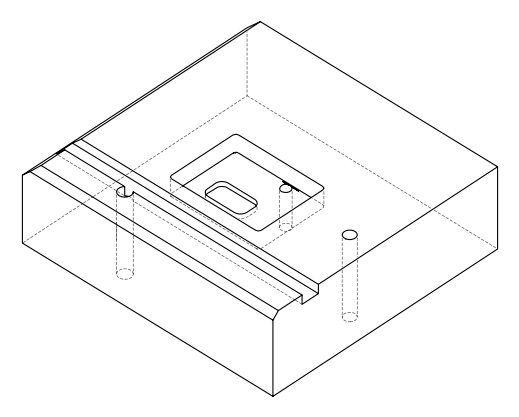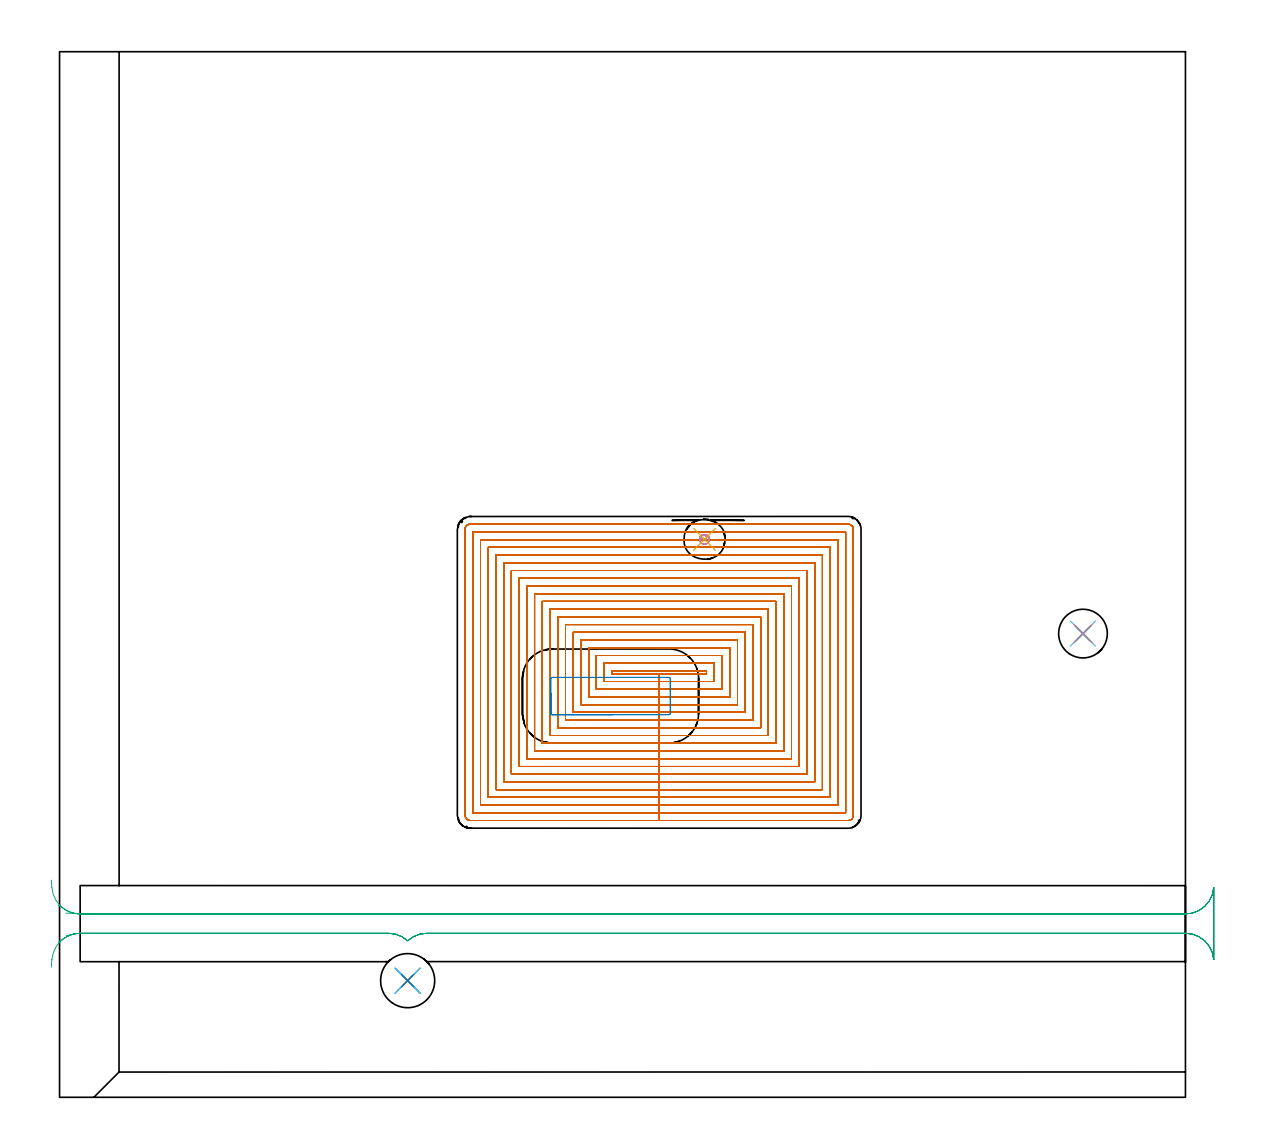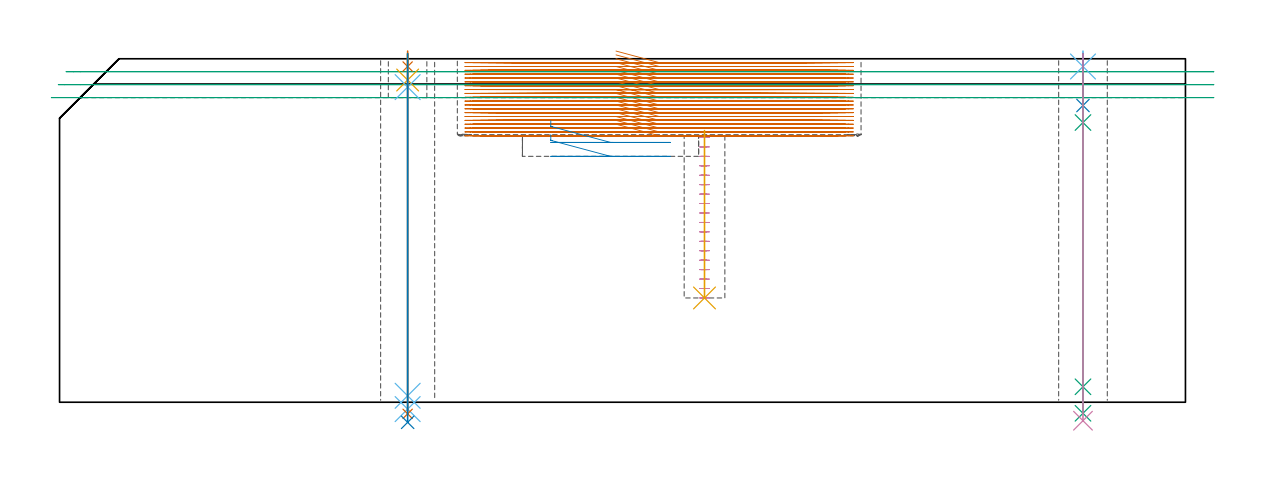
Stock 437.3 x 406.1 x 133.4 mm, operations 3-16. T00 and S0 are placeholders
(PLAN: 16 operations, 12 tool changes, 299.7 min)
(1 AREA_MILL | FG_CHAMFER_SURFACE | UGT0205_001 | 28.1 min | 107951 mm3)
(2 AREA_MILL_1 | FG_CHAMFER_SURFACE_1 | UGT0205_001 | 13.63 min | 20047 mm3)
(3 MILL_RECTANGULAR_POCKET | POCKET_RECTANGULAR_STRAIGHT | UGT0201_084 | Follow Part, ap 1.5, ae 75% | 246.73 min | 566915 mm3)
(4 MILL_RECTANGULAR_POCKET_1 | POCKET_RECTANGULAR_STRAIGHT_1 | UGT0201_105 | Follow Part, ap 5.5, ae 75% | 0.76 min | 19091 mm3)
(5 MILL_RECTANGULAR_SLOT | SLOT_RECTANGULAR | UGT0201_105 | Follow Part, ap 5.5, ae 75% | 5.71 min | 188734 mm3)
(6 MILL_BLIND_HOLE_FROM_SOLID_MATERIAL | STEP1POCKET | NXT0201_011 | Spiral | 1.34 min | 12335 mm3)
(7 BORE_BLIND_HOLE | STEP1POCKET | UGT0332_074 | 0.27 min | 1 mm3)
(8 SPOT_DRILL | STEP1HOLE | NXT0321_9005460120000 | 0.05 min | 191 mm3)
(9 SPOT_DRILL_1 | STEP1HOLE_1 | NXT0321_9005460120000 | 0.05 min | 160 mm3)
(10 DRILL_BLIND_HOLE_INTO_CENTER | STEP1HOLE | NXT0301_092 | 0.08 min | 1751 mm3)
(11 GUN_DRILL_THROUGH_HOLE | STEP1HOLE | UGT0307_009 | 0.66 min | 13142 mm3)
(12 DRILL_TO_ENLARGE_THROUGH_HOLE | STEP1HOLE | UGT0301_257 | 0.57 min | 22299 mm3)
(13 DRILL_BLIND_HOLE_INTO_CENTER_1 | STEP1HOLE_1 | NXT0301_026 | 0.04 min | 110 mm3)
(14 GUN_DRILL_THROUGH_HOLE_1 | STEP1HOLE_1 | UGT0307_001 | 0.59 min | 2444 mm3)
(15 SPADE_DRILL_TO_ENLARGE_THROUGH_HOLE | STEP1HOLE_1 | UGT0306_004 | 0.56 min | 16113 mm3)
(16 DRILL_TO_ENLARGE_THROUGH_HOLE_1 | STEP1HOLE_1 | UGT0301_051 | 0.57 min | 26370 mm3)
(TOOL UGT0205_001 | Chamfer Mill 20 x 3 x 45 deg. | D20 FL50 Z2)
(TOOL UGT0201_084 | End mill 6 mm | D6 R1 FL30 Z4)
(TOOL UGT0201_105 | End Mill 22 mm | D22 FL25 Z2)
(TOOL NXT0201_011 | ENDMILL 12mm [2P460-1200-NA 1630] | D12 FL38 Z6)
(TOOL UGT0332_074 | 15.8 mm Rough Boring Bar | D15.8)
(TOOL NXT0321_9005460120000 | NC Spot Drill, 142deg, 12mm, Carbide, Uncoated | D12 PA142 FL30 Z2)
(TOOL NXT0301_092 | Carbide Drill 12.1mm [860.1-1210-061A1-MM 2214] | D12.1 PA140 FL77 Z2)
(TOOL UGT0307_009 | Gun Drill 12 mm | D12 PA130 FL24 Z1)
(TOOL UGT0301_257 | Twist Drill 18.9 mm | D18.9 PA118 FL135 Z2)
(TOOL NXT0301_026 | Carbide Drill 5.5mm [860.1-0550-017A1-MM 2214] | D5.5 PA140 FL28 Z2)
(TOOL UGT0307_001 | Gun Drill 5 mm | D5 PA130 FL24 Z1)
(TOOL UGT0306_004 | Spade Drill 13.5mm | D13.5 PA132 FL10 Z2)
(TOOL UGT0301_051 | Twist Drill 21 mm | D21 PA118 FL145 Z2)
(OP 3 MILL_RECTANGULAR_POCKET)
G17 G21 G94 G90
T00 M6
G54
G17 G0 G90 X216.124 Y164.5 S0 M3
G43 Z143.4 H0
Z136.4
G94 G1 X232.9 Z131.905 F250.
X251.3 F500.
Y165.6
X214.5
Y164.5
X232.9
Y161.5
X254.3
Y168.6
X211.5
Y161.5
X232.9
Y158.5
X257.3
Y171.6
X208.5
Y158.5
X232.9
Y155.5
X260.3
Y174.6
X205.5
Y155.5
X232.9
Y152.5
X263.3
Y177.6
X202.5
Y152.5
X232.9
Y149.5
X266.3
Y180.6
X199.5
Y149.5
X232.9
Y146.5
X269.3
Y183.6
X196.5
Y146.5
X232.9
Y143.5
X272.3
Y186.6
X193.5
Y143.5
X232.9
Y140.5
X275.3
Y189.6
X190.5
Y140.5
X232.9
Y137.5
X278.3
Y192.6
X187.5
Y137.5
X232.9
Y134.5
X281.3
Y195.6
X184.5
Y134.5
X232.9
Y131.5
X284.3
Y198.6
X181.5
Y131.5
X232.9
Y128.5
X287.3
Y201.6
X178.5
Y128.5
X232.9
Y125.5
X290.3
Y204.6
X175.5
Y125.5
X232.9
Y122.5
X293.3
Y207.6
X172.5
Y122.5
X232.9
Y119.5
X296.3
Y210.6
X169.5
Y119.5
X232.9
Y116.5
X299.3
Y213.6
X166.5
Y116.5
X232.9
Y113.5
X302.3
Y216.6
X163.5
Y113.5
X232.9
Y110.5
X305.3
Y219.6
X160.5
Y110.5
X232.9
Y107.5
X306.3
G3 X308.3 Y109.5 R2.
G1 Y220.6
G3 X306.3 Y222.6 R2.
G1 X159.5
G3 X157.5 Y220.6 R2.
G1 Y109.5
G3 X159.5 Y107.5 R2.
G1 X232.9
X233.9
G0 X216.124 Y164.5 Z134.905
G1 X232.9 Z130.41 F250.
X251.3 F500.
Y165.6
X214.5
Y164.5
X232.9
Y161.5
X254.3
Y168.6
X211.5
Y161.5
X232.9
Y158.5
X257.3
Y171.6
X208.5
Y158.5
X232.9
Y155.5
X260.3
Y174.6
X205.5
Y155.5
X232.9
Y152.5
X263.3
Y177.6
X202.5
Y152.5
X232.9
Y149.5
X266.3
Y180.6
X199.5
Y149.5
X232.9
Y146.5
X269.3
Y183.6
X196.5
Y146.5
X232.9
Y143.5
X272.3
Y186.6
X193.5
Y143.5
X232.9
Y140.5
X275.3
Y189.6
X190.5
Y140.5
X232.9
Y137.5
X278.3
Y192.6
X187.5
Y137.5
X232.9
Y134.5
X281.3
Y195.6
X184.5
Y134.5
X232.9
Y131.5
X284.3
Y198.6
X181.5
Y131.5
X232.9
Y128.5
X287.3
Y201.6
X178.5
Y128.5
X232.9
Y125.5
X290.3
Y204.6
X175.5
Y125.5
X232.9
Y122.5
X293.3
Y207.6
X172.5
Y122.5
X232.9
Y119.5
X296.3
Y210.6
X169.5
Y119.5
X232.9
Y116.5
X299.3
Y213.6
X166.5
Y116.5
X232.9
Y113.5
X302.3
Y216.6
X163.5
Y113.5
X232.9
Y110.5
X305.3
Y219.6
X160.5
Y110.5
X232.9
Y107.5
X306.3
G3 X308.3 Y109.5 R2.
G1 Y220.6
G3 X306.3 Y222.6 R2.
G1 X159.5
G3 X157.5 Y220.6 R2.
G1 Y109.5
G3 X159.5 Y107.5 R2.
G1 X232.9
X233.9
G0 X216.124 Y164.5 Z133.41
G1 X232.9 Z128.915 F250.
X251.3 F500.
Y165.6
X214.5
Y164.5
X232.9
Y161.5
X254.3
Y168.6
X211.5
Y161.5
X232.9
Y158.5
X257.3
Y171.6
X208.5
Y158.5
X232.9
Y155.5
X260.3
Y174.6
X205.5
Y155.5
X232.9
Y152.5
X263.3
Y177.6
X202.5
Y152.5
X232.9
Y149.5
X266.3
Y180.6
X199.5
Y149.5
X232.9
Y146.5
X269.3
Y183.6
X196.5
Y146.5
X232.9
Y143.5
X272.3
Y186.6
X193.5
Y143.5
X232.9
Y140.5
X275.3
Y189.6
X190.5
Y140.5
X232.9
Y137.5
X278.3
Y192.6
X187.5
Y137.5
X232.9
Y134.5
X281.3
Y195.6
X184.5
Y134.5
X232.9
Y131.5
X284.3
Y198.6
X181.5
Y131.5
X232.9
Y128.5
X287.3
Y201.6
X178.5
Y128.5
X232.9
Y125.5
X290.3
Y204.6
X175.5
Y125.5
X232.9
Y122.5
X293.3
Y207.6
X172.5
Y122.5
X232.9
Y119.5
X296.3
Y210.6
X169.5
Y119.5
X232.9
Y116.5
X299.3
Y213.6
X166.5
Y116.5
X232.9
Y113.5
X302.3
Y216.6
X163.5
Y113.5
X232.9
Y110.5
X305.3
Y219.6
X160.5
Y110.5
X232.9
Y107.5
X306.3
G3 X308.3 Y109.5 R2.
G1 Y220.6
G3 X306.3 Y222.6 R2.
G1 X159.5
G3 X157.5 Y220.6 R2.
G1 Y109.5
G3 X159.5 Y107.5 R2.
G1 X232.9
X233.9
G0 X216.124 Y164.5 Z131.915
G1 X232.9 Z127.42 F250.
X251.3 F500.
Y165.6
X214.5
Y164.5
X232.9
Y161.5
X254.3
Y168.6
X211.5
Y161.5
X232.9
Y158.5
X257.3
Y171.6
X208.5
Y158.5
X232.9
Y155.5
X260.3
Y174.6
X205.5
Y155.5
X232.9
Y152.5
X263.3
Y177.6
X202.5
Y152.5
X232.9
Y149.5
X266.3
Y180.6
X199.5
Y149.5
X232.9
Y146.5
X269.3
Y183.6
X196.5
Y146.5
X232.9
Y143.5
X272.3
Y186.6
X193.5
Y143.5
X232.9
Y140.5
X275.3
Y189.6
X190.5
Y140.5
X232.9
Y137.5
X278.3
Y192.6
X187.5
Y137.5
X232.9
Y134.5
X281.3
Y195.6
X184.5
Y134.5
X232.9
Y131.5
X284.3
Y198.6
X181.5
Y131.5
X232.9
Y128.5
X287.3
Y201.6
X178.5
Y128.5
X232.9
Y125.5
X290.3
Y204.6
X175.5
Y125.5
X232.9
Y122.5
X293.3
Y207.6
X172.5
Y122.5
X232.9
Y119.5
X296.3
Y210.6
X169.5
Y119.5
X232.9
Y116.5
X299.3
Y213.6
X166.5
Y116.5
X232.9
Y113.5
X302.3
Y216.6
X163.5
Y113.5
X232.9
Y110.5
X305.3
Y219.6
X160.5
Y110.5
X232.9
Y107.5
X306.3
G3 X308.3 Y109.5 R2.
G1 Y220.6
G3 X306.3 Y222.6 R2.
G1 X159.5
G3 X157.5 Y220.6 R2.
G1 Y109.5
G3 X159.5 Y107.5 R2.
G1 X232.9
X233.9
G0 X216.124 Y164.5 Z130.42
G1 X232.9 Z125.925 F250.
X251.3 F500.
Y165.6
X214.5
Y164.5
X232.9
Y161.5
X254.3
Y168.6
X211.5
Y161.5
X232.9
Y158.5
X257.3
Y171.6
X208.5
Y158.5
X232.9
Y155.5
X260.3
Y174.6
X205.5
Y155.5
X232.9
Y152.5
X263.3
Y177.6
X202.5
Y152.5
X232.9
Y149.5
X266.3
Y180.6
X199.5
Y149.5
X232.9
Y146.5
X269.3
Y183.6
X196.5
Y146.5
X232.9
Y143.5
X272.3
Y186.6
X193.5
Y143.5
X232.9
Y140.5
X275.3
Y189.6
X190.5
Y140.5
X232.9
Y137.5
X278.3
Y192.6
X187.5
Y137.5
X232.9
Y134.5
X281.3
Y195.6
X184.5
Y134.5
X232.9
Y131.5
X284.3
Y198.6
X181.5
Y131.5
X232.9
Y128.5
X287.3
Y201.6
X178.5
Y128.5
X232.9
Y125.5
X290.3
Y204.6
X175.5
Y125.5
X232.9
Y122.5
X293.3
Y207.6
X172.5
Y122.5
X232.9
Y119.5
X296.3
Y210.6
X169.5
Y119.5
X232.9
Y116.5
X299.3
Y213.6
X166.5
Y116.5
X232.9
Y113.5
X302.3
Y216.6
X163.5
Y113.5
X232.9
Y110.5
X305.3
Y219.6
X160.5
Y110.5
X232.9
Y107.5
X306.3
G3 X308.3 Y109.5 R2.
G1 Y220.6
G3 X306.3 Y222.6 R2.
G1 X159.5
G3 X157.5 Y220.6 R2.
G1 Y109.5
G3 X159.5 Y107.5 R2.
G1 X232.9
X233.9
G0 X216.124 Y164.5 Z128.925
G1 X232.9 Z124.43 F250.
X251.3 F500.
Y165.6
X214.5
Y164.5
X232.9
Y161.5
X254.3
Y168.6
X211.5
Y161.5
X232.9
Y158.5
X257.3
Y171.6
X208.5
Y158.5
X232.9
Y155.5
X260.3
Y174.6
X205.5
Y155.5
X232.9
Y152.5
X263.3
Y177.6
X202.5
Y152.5
X232.9
Y149.5
X266.3
Y180.6
X199.5
Y149.5
X232.9
Y146.5
X269.3
Y183.6
X196.5
Y146.5
X232.9
Y143.5
X272.3
Y186.6
X193.5
Y143.5
X232.9
Y140.5
X275.3
Y189.6
X190.5
Y140.5
X232.9
Y137.5
X278.3
Y192.6
X187.5
Y137.5
X232.9
Y134.5
X281.3
Y195.6
X184.5
Y134.5
X232.9
Y131.5
X284.3
Y198.6
X181.5
Y131.5
X232.9
Y128.5
X287.3
Y201.6
X178.5
Y128.5
X232.9
Y125.5
X290.3
Y204.6
X175.5
Y125.5
X232.9
Y122.5
X293.3
Y207.6
X172.5
Y122.5
X232.9
Y119.5
X296.3
Y210.6
X169.5
Y119.5
X232.9
Y116.5
X299.3
Y213.6
X166.5
Y116.5
X232.9
Y113.5
X302.3
Y216.6
X163.5
Y113.5
X232.9
Y110.5
X305.3
Y219.6
X160.5
Y110.5
X232.9
Y107.5
X306.3
G3 X308.3 Y109.5 R2.
G1 Y220.6
G3 X306.3 Y222.6 R2.
G1 X159.5
G3 X157.5 Y220.6 R2.
G1 Y109.5
G3 X159.5 Y107.5 R2.
G1 X232.9
X233.9
G0 X216.124 Y164.5 Z127.43
G1 X232.9 Z122.935 F250.
X251.3 F500.
Y165.6
X214.5
Y164.5
X232.9
Y161.5
X254.3
Y168.6
X211.5
Y161.5
X232.9
Y158.5
X257.3
Y171.6
X208.5
Y158.5
X232.9
Y155.5
X260.3
Y174.6
X205.5
Y155.5
X232.9
Y152.5
X263.3
Y177.6
X202.5
Y152.5
X232.9
Y149.5
X266.3
Y180.6
X199.5
Y149.5
X232.9
Y146.5
X269.3
Y183.6
X196.5
Y146.5
X232.9
Y143.5
X272.3
Y186.6
X193.5
Y143.5
X232.9
Y140.5
X275.3
Y189.6
X190.5
Y140.5
X232.9
Y137.5
X278.3
Y192.6
X187.5
Y137.5
X232.9
Y134.5
X281.3
Y195.6
X184.5
Y134.5
X232.9
Y131.5
X284.3
Y198.6
X181.5
Y131.5
X232.9
Y128.5
X287.3
Y201.6
X178.5
Y128.5
X232.9
Y125.5
X290.3
Y204.6
X175.5
Y125.5
X232.9
Y122.5
X293.3
Y207.6
X172.5
Y122.5
X232.9
Y119.5
X296.3
Y210.6
X169.5
Y119.5
X232.9
Y116.5
X299.3
Y213.6
X166.5
Y116.5
X232.9
Y113.5
X302.3
Y216.6
X163.5
Y113.5
X232.9
Y110.5
X305.3
Y219.6
X160.5
Y110.5
X232.9
Y107.5
X306.3
G3 X308.3 Y109.5 R2.
G1 Y220.6
G3 X306.3 Y222.6 R2.
G1 X159.5
G3 X157.5 Y220.6 R2.
G1 Y109.5
G3 X159.5 Y107.5 R2.
G1 X232.9
X233.9
G0 X216.124 Y164.5 Z125.935
G1 X232.9 Z121.44 F250.
X251.3 F500.
Y165.6
X214.5
Y164.5
X232.9
Y161.5
X254.3
Y168.6
X211.5
Y161.5
X232.9
Y158.5
X257.3
Y171.6
X208.5
Y158.5
X232.9
Y155.5
X260.3
Y174.6
X205.5
Y155.5
X232.9
Y152.5
X263.3
Y177.6
X202.5
Y152.5
X232.9
Y149.5
X266.3
Y180.6
X199.5
Y149.5
X232.9
Y146.5
X269.3
Y183.6
X196.5
Y146.5
X232.9
Y143.5
X272.3
Y186.6
X193.5
Y143.5
X232.9
Y140.5
X275.3
Y189.6
X190.5
Y140.5
X232.9
Y137.5
X278.3
Y192.6
X187.5
Y137.5
X232.9
Y134.5
X281.3
Y195.6
X184.5
Y134.5
X232.9
Y131.5
X284.3
Y198.6
X181.5
Y131.5
X232.9
Y128.5
X287.3
Y201.6
X178.5
Y128.5
X232.9
Y125.5
X290.3
Y204.6
X175.5
Y125.5
X232.9
Y122.5
X293.3
Y207.6
X172.5
Y122.5
X232.9
Y119.5
X296.3
Y210.6
X169.5
Y119.5
X232.9
Y116.5
X299.3
Y213.6
X166.5
Y116.5
X232.9
Y113.5
X302.3
Y216.6
X163.5
Y113.5
X232.9
Y110.5
X305.3
Y219.6
X160.5
Y110.5
X232.9
Y107.5
X306.3
G3 X308.3 Y109.5 R2.
G1 Y220.6
G3 X306.3 Y222.6 R2.
G1 X159.5
G3 X157.5 Y220.6 R2.
G1 Y109.5
G3 X159.5 Y107.5 R2.
G1 X232.9
X233.9
G0 X216.124 Y164.5 Z124.44
G1 X232.9 Z119.945 F250.
X251.3 F500.
Y165.6
X214.5
Y164.5
X232.9
Y161.5
X254.3
Y168.6
X211.5
Y161.5
X232.9
Y158.5
X257.3
Y171.6
X208.5
Y158.5
X232.9
Y155.5
X260.3
Y174.6
X205.5
Y155.5
X232.9
Y152.5
X263.3
Y177.6
X202.5
Y152.5
X232.9
Y149.5
X266.3
Y180.6
X199.5
Y149.5
X232.9
Y146.5
X269.3
Y183.6
X196.5
Y146.5
X232.9
Y143.5
X272.3
Y186.6
X193.5
Y143.5
X232.9
Y140.5
X275.3
Y189.6
X190.5
Y140.5
X232.9
Y137.5
X278.3
Y192.6
X187.5
Y137.5
X232.9
Y134.5
X281.3
Y195.6
X184.5
Y134.5
X232.9
Y131.5
X284.3
Y198.6
X181.5
Y131.5
X232.9
Y128.5
X287.3
Y201.6
X178.5
Y128.5
X232.9
Y125.5
X290.3
Y204.6
X175.5
Y125.5
X232.9
Y122.5
X293.3
Y207.6
X172.5
Y122.5
X232.9
Y119.5
X296.3
Y210.6
X169.5
Y119.5
X232.9
Y116.5
X299.3
Y213.6
X166.5
Y116.5
X232.9
Y113.5
X302.3
Y216.6
X163.5
Y113.5
X232.9
Y110.5
X305.3
Y219.6
X160.5
Y110.5
X232.9
Y107.5
X306.3
G3 X308.3 Y109.5 R2.
G1 Y220.6
G3 X306.3 Y222.6 R2.
G1 X159.5
G3 X157.5 Y220.6 R2.
G1 Y109.5
G3 X159.5 Y107.5 R2.
G1 X232.9
X233.9
G0 X216.124 Y164.5 Z122.945
G1 X232.9 Z118.45 F250.
X251.3 F500.
Y165.6
X214.5
Y164.5
X232.9
Y161.5
X254.3
Y168.6
X211.5
Y161.5
X232.9
Y158.5
X257.3
Y171.6
X208.5
Y158.5
X232.9
Y155.5
X260.3
Y174.6
X205.5
Y155.5
X232.9
Y152.5
X263.3
Y177.6
X202.5
Y152.5
X232.9
Y149.5
X266.3
Y180.6
X199.5
Y149.5
X232.9
Y146.5
X269.3
Y183.6
X196.5
Y146.5
X232.9
Y143.5
X272.3
Y186.6
X193.5
Y143.5
X232.9
Y140.5
X275.3
Y189.6
X190.5
Y140.5
X232.9
Y137.5
X278.3
Y192.6
X187.5
Y137.5
X232.9
Y134.5
X281.3
Y195.6
X184.5
Y134.5
X232.9
Y131.5
X284.3
Y198.6
X181.5
Y131.5
X232.9
Y128.5
X287.3
Y201.6
X178.5
Y128.5
X232.9
Y125.5
X290.3
Y204.6
X175.5
Y125.5
X232.9
Y122.5
X293.3
Y207.6
X172.5
Y122.5
X232.9
Y119.5
X296.3
Y210.6
X169.5
Y119.5
X232.9
Y116.5
X299.3
Y213.6
X166.5
Y116.5
X232.9
Y113.5
X302.3
Y216.6
X163.5
Y113.5
X232.9
Y110.5
X305.3
Y219.6
X160.5
Y110.5
X232.9
Y107.5
X306.3
G3 X308.3 Y109.5 R2.
G1 Y220.6
G3 X306.3 Y222.6 R2.
G1 X159.5
G3 X157.5 Y220.6 R2.
G1 Y109.5
G3 X159.5 Y107.5 R2.
G1 X232.9
X233.9
G0 X216.124 Y164.5 Z121.45
G1 X232.9 Z116.955 F250.
X251.3 F500.
Y165.6
X214.5
Y164.5
X232.9
Y161.5
X254.3
Y168.6
X211.5
Y161.5
X232.9
Y158.5
X257.3
Y171.6
X208.5
Y158.5
X232.9
Y155.5
X260.3
Y174.6
X205.5
Y155.5
X232.9
Y152.5
X263.3
Y177.6
X202.5
Y152.5
X232.9
Y149.5
X266.3
Y180.6
X199.5
Y149.5
X232.9
Y146.5
X269.3
Y183.6
X196.5
Y146.5
X232.9
Y143.5
X272.3
Y186.6
X193.5
Y143.5
X232.9
Y140.5
X275.3
Y189.6
X190.5
Y140.5
X232.9
Y137.5
X278.3
Y192.6
X187.5
Y137.5
X232.9
Y134.5
X281.3
Y195.6
X184.5
Y134.5
X232.9
Y131.5
X284.3
Y198.6
X181.5
Y131.5
X232.9
Y128.5
X287.3
Y201.6
X178.5
Y128.5
X232.9
Y125.5
X290.3
Y204.6
X175.5
Y125.5
X232.9
Y122.5
X293.3
Y207.6
X172.5
Y122.5
X232.9
Y119.5
X296.3
Y210.6
X169.5
Y119.5
X232.9
Y116.5
X299.3
Y213.6
X166.5
Y116.5
X232.9
Y113.5
X302.3
Y216.6
X163.5
Y113.5
X232.9
Y110.5
X305.3
Y219.6
X160.5
Y110.5
X232.9
Y107.5
X306.3
G3 X308.3 Y109.5 R2.
G1 Y220.6
G3 X306.3 Y222.6 R2.
G1 X159.5
G3 X157.5 Y220.6 R2.
G1 Y109.5
G3 X159.5 Y107.5 R2.
G1 X232.9
X233.9
G0 X216.124 Y164.5 Z119.955
G1 X232.9 Z115.46 F250.
X251.3 F500.
Y165.6
X214.5
Y164.5
X232.9
Y161.5
X254.3
Y168.6
X211.5
Y161.5
X232.9
Y158.5
X257.3
Y171.6
X208.5
Y158.5
X232.9
Y155.5
X260.3
Y174.6
X205.5
Y155.5
X232.9
Y152.5
X263.3
Y177.6
X202.5
Y152.5
X232.9
Y149.5
X266.3
Y180.6
X199.5
Y149.5
X232.9
Y146.5
X269.3
Y183.6
X196.5
Y146.5
X232.9
Y143.5
X272.3
Y186.6
X193.5
Y143.5
X232.9
Y140.5
X275.3
Y189.6
X190.5
Y140.5
X232.9
Y137.5
X278.3
Y192.6
X187.5
Y137.5
X232.9
Y134.5
X281.3
Y195.6
X184.5
Y134.5
X232.9
Y131.5
X284.3
Y198.6
X181.5
Y131.5
X232.9
Y128.5
X287.3
Y201.6
X178.5
Y128.5
X232.9
Y125.5
X290.3
Y204.6
X175.5
Y125.5
X232.9
Y122.5
X293.3
Y207.6
X172.5
Y122.5
X232.9
Y119.5
X296.3
Y210.6
X169.5
Y119.5
X232.9
Y116.5
X299.3
Y213.6
X166.5
Y116.5
X232.9
Y113.5
X302.3
Y216.6
X163.5
Y113.5
X232.9
Y110.5
X305.3
Y219.6
X160.5
Y110.5
X232.9
Y107.5
X306.3
G3 X308.3 Y109.5 R2.
G1 Y220.6
G3 X306.3 Y222.6 R2.
G1 X159.5
G3 X157.5 Y220.6 R2.
G1 Y109.5
G3 X159.5 Y107.5 R2.
G1 X232.9
X233.9
G0 X216.124 Y164.5 Z118.46
G1 X232.9 Z113.965 F250.
X251.3 F500.
Y165.6
X214.5
Y164.5
X232.9
Y161.5
X254.3
Y168.6
X211.5
Y161.5
X232.9
Y158.5
X257.3
Y171.6
X208.5
Y158.5
X232.9
Y155.5
X260.3
Y174.6
X205.5
Y155.5
X232.9
Y152.5
X263.3
Y177.6
X202.5
Y152.5
X232.9
Y149.5
X266.3
Y180.6
X199.5
Y149.5
X232.9
Y146.5
X269.3
Y183.6
X196.5
Y146.5
X232.9
Y143.5
X272.3
Y186.6
X193.5
Y143.5
X232.9
Y140.5
X275.3
Y189.6
X190.5
Y140.5
X232.9
Y137.5
X278.3
Y192.6
X187.5
Y137.5
X232.9
Y134.5
X281.3
Y195.6
X184.5
Y134.5
X232.9
Y131.5
X284.3
Y198.6
X181.5
Y131.5
X232.9
Y128.5
X287.3
Y201.6
X178.5
Y128.5
X232.9
Y125.5
X290.3
Y204.6
X175.5
Y125.5
X232.9
Y122.5
X293.3
Y207.6
X172.5
Y122.5
X232.9
Y119.5
X296.3
Y210.6
X169.5
Y119.5
X232.9
Y116.5
X299.3
Y213.6
X166.5
Y116.5
X232.9
Y113.5
X302.3
Y216.6
X163.5
Y113.5
X232.9
Y110.5
X305.3
Y219.6
X160.5
Y110.5
X232.9
Y107.5
X306.3
G3 X308.3 Y109.5 R2.
G1 Y220.6
G3 X306.3 Y222.6 R2.
G1 X159.5
G3 X157.5 Y220.6 R2.
G1 Y109.5
G3 X159.5 Y107.5 R2.
G1 X232.9
X233.9
G0 X216.124 Y164.5 Z116.965
G1 X232.9 Z112.47 F250.
X251.3 F500.
Y165.6
X214.5
Y164.5
X232.9
Y161.5
X254.3
Y168.6
X211.5
Y161.5
X232.9
Y158.5
X257.3
Y171.6
X208.5
Y158.5
X232.9
Y155.5
X260.3
Y174.6
X205.5
Y155.5
X232.9
Y152.5
X263.3
Y177.6
X202.5
Y152.5
X232.9
Y149.5
X266.3
Y180.6
X199.5
Y149.5
X232.9
Y146.5
X269.3
Y183.6
X196.5
Y146.5
X232.9
Y143.5
X272.3
Y186.6
X193.5
Y143.5
X232.9
Y140.5
X275.3
Y189.6
X190.5
Y140.5
X232.9
Y137.5
X278.3
Y192.6
X187.5
Y137.5
X232.9
Y134.5
X281.3
Y195.6
X184.5
Y134.5
X232.9
Y131.5
X284.3
Y198.6
X181.5
Y131.5
X232.9
Y128.5
X287.3
Y201.6
X178.5
Y128.5
X232.9
Y125.5
X290.3
Y204.6
X175.5
Y125.5
X232.9
Y122.5
X293.3
Y207.6
X172.5
Y122.5
X232.9
Y119.5
X296.3
Y210.6
X169.5
Y119.5
X232.9
Y116.5
X299.3
Y213.6
X166.5
Y116.5
X232.9
Y113.5
X302.3
Y216.6
X163.5
Y113.5
X232.9
Y110.5
X305.3
Y219.6
X160.5
Y110.5
X232.9
Y107.5
X306.3
G3 X308.3 Y109.5 R2.
G1 Y220.6
G3 X306.3 Y222.6 R2.
G1 X159.5
G3 X157.5 Y220.6 R2.
G1 Y109.5
G3 X159.5 Y107.5 R2.
G1 X232.9
X233.9
G0 X216.124 Y164.5 Z115.47
G1 X232.9 Z110.975 F250.
X251.3 F500.
Y165.6
X214.5
Y164.5
X232.9
Y161.5
X254.3
Y168.6
X211.5
Y161.5
X232.9
Y158.5
X257.3
Y171.6
X208.5
Y158.5
X232.9
Y155.5
X260.3
Y174.6
X205.5
Y155.5
X232.9
Y152.5
X263.3
Y177.6
X202.5
Y152.5
X232.9
Y149.5
X266.3
Y180.6
X199.5
Y149.5
X232.9
Y146.5
X269.3
Y183.6
X196.5
Y146.5
X232.9
Y143.5
X272.3
Y186.6
X193.5
Y143.5
X232.9
Y140.5
X275.3
Y189.6
X190.5
Y140.5
X232.9
Y137.5
X278.3
Y192.6
X187.5
Y137.5
X232.9
Y134.5
X281.3
Y195.6
X184.5
Y134.5
X232.9
Y131.5
X284.3
Y198.6
X181.5
Y131.5
X232.9
Y128.5
X287.3
Y201.6
X178.5
Y128.5
X232.9
Y125.5
X290.3
Y204.6
X175.5
Y125.5
X232.9
Y122.5
X293.3
Y207.6
X172.5
Y122.5
X232.9
Y119.5
X296.3
Y210.6
X169.5
Y119.5
X232.9
Y116.5
X299.3
Y213.6
X166.5
Y116.5
X232.9
Y113.5
X302.3
Y216.6
X163.5
Y113.5
X232.9
Y110.5
X305.3
Y219.6
X160.5
Y110.5
X232.9
Y107.5
X306.3
G3 X308.3 Y109.5 R2.
G1 Y220.6
G3 X306.3 Y222.6 R2.
G1 X159.5
G3 X157.5 Y220.6 R2.
G1 Y109.5
G3 X159.5 Y107.5 R2.
G1 X232.9
X233.9
G0 X216.124 Y164.5 Z113.975
G1 X232.9 Z109.48 F250.
X251.3 F500.
Y165.6
X214.5
Y164.5
X232.9
Y161.5
X254.3
Y168.6
X211.5
Y161.5
X232.9
Y158.5
X257.3
Y171.6
X208.5
Y158.5
X232.9
Y155.5
X260.3
Y174.6
X205.5
Y155.5
X232.9
Y152.5
X263.3
Y177.6
X202.5
Y152.5
X232.9
Y149.5
X266.3
Y180.6
X199.5
Y149.5
X232.9
Y146.5
X269.3
Y183.6
X196.5
Y146.5
X232.9
Y143.5
X272.3
Y186.6
X193.5
Y143.5
X232.9
Y140.5
X275.3
Y189.6
X190.5
Y140.5
X232.9
Y137.5
X278.3
Y192.6
X187.5
Y137.5
X232.9
Y134.5
X281.3
Y195.6
X184.5
Y134.5
X232.9
Y131.5
X284.3
Y198.6
X181.5
Y131.5
X232.9
Y128.5
X287.3
Y201.6
X178.5
Y128.5
X232.9
Y125.5
X290.3
Y204.6
X175.5
Y125.5
X232.9
Y122.5
X293.3
Y207.6
X172.5
Y122.5
X232.9
Y119.5
X296.3
Y210.6
X169.5
Y119.5
X232.9
Y116.5
X299.3
Y213.6
X166.5
Y116.5
X232.9
Y113.5
X302.3
Y216.6
X163.5
Y113.5
X232.9
Y110.5
X305.3
Y219.6
X160.5
Y110.5
X232.9
Y107.5
X306.3
G3 X308.3 Y109.5 R2.
G1 Y220.6
G3 X306.3 Y222.6 R2.
G1 X159.5
G3 X157.5 Y220.6 R2.
G1 Y109.5
G3 X159.5 Y107.5 R2.
G1 X232.9
X233.9
G0 X216.124 Y164.5 Z112.48
G1 X232.9 Z107.985 F250.
X251.3 F500.
Y165.6
X214.5
Y164.5
X232.9
Y161.5
X254.3
Y168.6
X211.5
Y161.5
X232.9
Y158.5
X257.3
Y171.6
X208.5
Y158.5
X232.9
Y155.5
X260.3
Y174.6
X205.5
Y155.5
X232.9
Y152.5
X263.3
Y177.6
X202.5
Y152.5
X232.9
Y149.5
X266.3
Y180.6
X199.5
Y149.5
X232.9
Y146.5
X269.3
Y183.6
X196.5
Y146.5
X232.9
Y143.5
X272.3
Y186.6
X193.5
Y143.5
X232.9
Y140.5
X275.3
Y189.6
X190.5
Y140.5
X232.9
Y137.5
X278.3
Y192.6
X187.5
Y137.5
X232.9
Y134.5
X281.3
Y195.6
X184.5
Y134.5
X232.9
Y131.5
X284.3
Y198.6
X181.5
Y131.5
X232.9
Y128.5
X287.3
Y201.6
X178.5
Y128.5
X232.9
Y125.5
X290.3
Y204.6
X175.5
Y125.5
X232.9
Y122.5
X293.3
Y207.6
X172.5
Y122.5
X232.9
Y119.5
X296.3
Y210.6
X169.5
Y119.5
X232.9
Y116.5
X299.3
Y213.6
X166.5
Y116.5
X232.9
Y113.5
X302.3
Y216.6
X163.5
Y113.5
X232.9
Y110.5
X305.3
Y219.6
X160.5
Y110.5
X232.9
Y107.5
X306.3
G3 X308.3 Y109.5 R2.
G1 Y220.6
G3 X306.3 Y222.6 R2.
G1 X159.5
G3 X157.5 Y220.6 R2.
G1 Y109.5
G3 X159.5 Y107.5 R2.
G1 X232.9
X233.9
G0 X216.124 Y164.5 Z110.985
G1 X232.9 Z106.49 F250.
X251.3 F500.
Y165.6
X214.5
Y164.5
X232.9
Y161.5
X254.3
Y168.6
X211.5
Y161.5
X232.9
Y158.5
X257.3
Y171.6
X208.5
Y158.5
X232.9
Y155.5
X260.3
Y174.6
X205.5
Y155.5
X232.9
Y152.5
X263.3
Y177.6
X202.5
Y152.5
X232.9
Y149.5
X266.3
Y180.6
X199.5
Y149.5
X232.9
Y146.5
X269.3
Y183.6
X196.5
Y146.5
X232.9
Y143.5
X272.3
Y186.6
X193.5
Y143.5
X232.9
Y140.5
X275.3
Y189.6
X190.5
Y140.5
X232.9
Y137.5
X278.3
Y192.6
X187.5
Y137.5
X232.9
Y134.5
X281.3
Y195.6
X184.5
Y134.5
X232.9
Y131.5
X284.3
Y198.6
X181.5
Y131.5
X232.9
Y128.5
X287.3
Y201.6
X178.5
Y128.5
X232.9
Y125.5
X290.3
Y204.6
X175.5
Y125.5
X232.9
Y122.5
X293.3
Y207.6
X172.5
Y122.5
X232.9
Y119.5
X296.3
Y210.6
X169.5
Y119.5
X232.9
Y116.5
X299.3
Y213.6
X166.5
Y116.5
X232.9
Y113.5
X302.3
Y216.6
X163.5
Y113.5
X232.9
Y110.5
X305.3
Y219.6
X160.5
Y110.5
X232.9
Y107.5
X306.3
G3 X308.3 Y109.5 R2.
G1 Y220.6
G3 X306.3 Y222.6 R2.
G1 X159.5
G3 X157.5 Y220.6 R2.
G1 Y109.5
G3 X159.5 Y107.5 R2.
G1 X232.9
X233.9
G0 X216.124 Y164.5 Z109.49
G1 X232.9 Z104.995 F250.
X251.3 F500.
Y165.6
X214.5
Y164.5
X232.9
Y161.5
X254.3
Y168.6
X211.5
Y161.5
X232.9
Y158.5
X257.3
Y171.6
X208.5
Y158.5
X232.9
Y155.5
X260.3
Y174.6
X205.5
Y155.5
X232.9
Y152.5
X263.3
Y177.6
X202.5
Y152.5
X232.9
Y149.5
X266.3
Y180.6
X199.5
Y149.5
X232.9
Y146.5
X269.3
Y183.6
X196.5
Y146.5
X232.9
Y143.5
X272.3
Y186.6
X193.5
Y143.5
X232.9
Y140.5
X275.3
Y189.6
X190.5
Y140.5
X232.9
Y137.5
X278.3
Y192.6
X187.5
Y137.5
X232.9
Y134.5
X281.3
Y195.6
X184.5
Y134.5
X232.9
Y131.5
X284.3
Y198.6
X181.5
Y131.5
X232.9
Y128.5
X287.3
Y201.6
X178.5
Y128.5
X232.9
Y125.5
X290.3
Y204.6
X175.5
Y125.5
X232.9
Y122.5
X293.3
Y207.6
X172.5
Y122.5
X232.9
Y119.5
X296.3
Y210.6
X169.5
Y119.5
X232.9
Y116.5
X299.3
Y213.6
X166.5
Y116.5
X232.9
Y113.5
X302.3
Y216.6
X163.5
Y113.5
X232.9
Y110.5
X305.3
Y219.6
X160.5
Y110.5
X232.9
Y107.5
X306.3
G3 X308.3 Y109.5 R2.
G1 Y220.6
G3 X306.3 Y222.6 R2.
G1 X159.5
G3 X157.5 Y220.6 R2.
G1 Y109.5
G3 X159.5 Y107.5 R2.
G1 X232.9
X233.9
G0 X216.124 Y164.5 Z107.995
G1 X232.9 Z103.5 F250.
X251.3 F500.
Y165.6
X214.5
Y164.5
X232.9
Y161.5
X254.3
Y168.6
X211.5
Y161.5
X232.9
Y158.5
X257.3
Y171.6
X208.5
Y158.5
X232.9
Y155.5
X260.3
Y174.6
X205.5
Y155.5
X232.9
Y152.5
X263.3
Y177.6
X202.5
Y152.5
X232.9
Y149.5
X266.3
Y180.6
X199.5
Y149.5
X232.9
Y146.5
X269.3
Y183.6
X196.5
Y146.5
X232.9
Y143.5
X272.3
Y186.6
X193.5
Y143.5
X232.9
Y140.5
X275.3
Y189.6
X190.5
Y140.5
X232.9
Y137.5
X278.3
Y192.6
X187.5
Y137.5
X232.9
Y134.5
X281.3
Y195.6
X184.5
Y134.5
X232.9
Y131.5
X284.3
Y198.6
X181.5
Y131.5
X232.9
Y128.5
X287.3
Y201.6
X178.5
Y128.5
X232.9
Y125.5
X290.3
Y204.6
X175.5
Y125.5
X232.9
Y122.5
X293.3
Y207.6
X172.5
Y122.5
X232.9
Y119.5
X296.3
Y210.6
X169.5
Y119.5
X232.9
Y116.5
X299.3
Y213.6
X166.5
Y116.5
X232.9
Y113.5
X302.3
Y216.6
X163.5
Y113.5
X232.9
Y110.5
X305.3
Y219.6
X160.5
Y110.5
X232.9
Y107.5
X306.3
G3 X308.3 Y109.5 R2.
G1 Y220.6
G3 X306.3 Y222.6 R2.
G1 X159.5
G3 X157.5 Y220.6 R2.
G1 Y109.5
G3 X159.5 Y107.5 R2.
G1 X232.9
X233.9
G0 Z143.4
M5
M2
(OP 4 MILL_RECTANGULAR_POCKET_1)
G17 G21 G94 G90
T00 M6
G54
G17 G0 G90 X190.8 Y157.013 S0 M3
G43 Z143.4 H0
Z109.329
G94 G1 Y149.1 Z107.208 F250.
Y149.029 Z107.189
X190.848 Y148.874 Z107.146
X190.943 Y148.743 Z107.103
X191.074 Y148.648 Z107.059
X191.229 Y148.6 Z107.016
X191.3 Z106.997
X214. Z100.914
X236.7 F500.
G3 X237.2 Y149.1 R0.5
G1 Y162.6
G3 X236.7 Y163.1 R0.5
G1 X191.3
G3 X190.8 Y162.6 R0.5
G1 Y149.1
G3 X191.3 Y148.6 R0.5
G1 X214.
X215.
G0 X190.8 Y157.013 Z103.914
G1 Y149.1 Z101.794 F250.
Y149.029 Z101.775
X190.848 Y148.874 Z101.732
X190.943 Y148.743 Z101.688
X191.074 Y148.648 Z101.645
X191.229 Y148.6 Z101.601
X191.3 Z101.582
X214. Z95.5
X236.7 F500.
G3 X237.2 Y149.1 R0.5
G1 Y162.6
G3 X236.7 Y163.1 R0.5
G1 X191.3
G3 X190.8 Y162.6 R0.5
G1 Y149.1
G3 X191.3 Y148.6 R0.5
G1 X214.
X215.
G0 Z143.4
M5
M2
(OP 5 MILL_RECTANGULAR_SLOT)
G17 G21 G94 G90
T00 M6
G54
G17 G0 G90 X2.579 Y62.73 S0 M3
G43 Z143.4 H0
Z128.367
G94 G1 X5.5 Y63.412 F250.
G2 X8. Y63.7 R11. F500.
G1 X127.751
G2 X135.2 Y60.794 R11.
X142.649 Y63.7 R11.
G1 X437.3
G2 X448.27 Y53.512 R11.
G1 X448.3
Y81.388
X448.27
G2 X437.3 Y71.2 R11.
G1 X8.
G2 X5.5 Y71.488 R11.
G1 X2.5 F250.
G0 Z143.4
X-0.487 Y60.314
Z123.333
G1 X2.033 Y61.941
G2 X8. Y63.7 R11. F500.
G1 X127.751
G2 X135.2 Y60.794 R11.
X142.649 Y63.7 R11.
G1 X437.3
G2 X448.27 Y53.512 R11.
G1 X448.3
Y81.388
X448.27
G2 X437.3 Y71.2 R11.
G1 X8.
G2 X2.033 Y72.959 R11.
G1 X-0.487 Y74.586 F250.
G0 Z143.4
X-3.199 Y50.557
Z118.3
G1 X-2.967 Y53.548
G2 X8. Y63.7 R11. F500.
G1 X127.751
G2 X135.2 Y60.794 R11.
X142.649 Y63.7 R11.
G1 X437.3
G2 X448.27 Y53.512 R11.
G1 X448.3
Y81.388
X448.27
G2 X437.3 Y71.2 R11.
G1 X8.
G2 X-2.969 Y81.368 R11.
G1 X-3.195 Y84.36 F250.
G0 Z143.4
M5
M2
(OP 6 MILL_BLIND_HOLE_FROM_SOLID_MATERIAL)
G17 G21 G94 G90
T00 M6
G54
G17 G0 G90 X250.5 Y216.7 S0 M3
G43 Z143.4 H1
Z102.833
G94 G3 X251.248 Y217.852 R0.819 F250.
X249.727 Y218.436 R1.152
X248.764 Y215.927 R1.9
X249.727 Y218.436 R-1.9
X249.246 Y217.181 R0.95
X250.5 Y216.7 R0.95
G0 Z99.167
G3 X251.248 Y217.852 R0.819
X249.727 Y218.436 R1.152
X248.764 Y215.927 R1.9
X249.727 Y218.436 R-1.9
X249.246 Y217.181 R0.95
X250.5 Y216.7 R0.95
G0 Z95.5
G3 X251.248 Y217.852 R0.819
X249.727 Y218.436 R1.152
X248.764 Y215.927 R1.9
X249.727 Y218.436 R-1.9
X249.246 Y217.181 R0.95
X250.5 Y216.7 R0.95
G0 Z91.833
G3 X251.248 Y217.852 R0.819
X249.727 Y218.436 R1.152
X248.764 Y215.927 R1.9
X249.727 Y218.436 R-1.9
X249.246 Y217.181 R0.95
X250.5 Y216.7 R0.95
G0 Z88.167
G3 X251.248 Y217.852 R0.819
X249.727 Y218.436 R1.152
X248.764 Y215.927 R1.9
X249.727 Y218.436 R-1.9
X249.246 Y217.181 R0.95
X250.5 Y216.7 R0.95
G0 Z84.5
G3 X251.248 Y217.852 R0.819
X249.727 Y218.436 R1.152
X248.764 Y215.927 R1.9
X249.727 Y218.436 R-1.9
X249.246 Y217.181 R0.95
X250.5 Y216.7 R0.95
G0 Z80.833
G3 X251.248 Y217.852 R0.819
X249.727 Y218.436 R1.152
X248.764 Y215.927 R1.9
X249.727 Y218.436 R-1.9
X249.246 Y217.181 R0.95
X250.5 Y216.7 R0.95
G0 Z77.167
G3 X251.248 Y217.852 R0.819
X249.727 Y218.436 R1.152
X248.764 Y215.927 R1.9
X249.727 Y218.436 R-1.9
X249.246 Y217.181 R0.95
X250.5 Y216.7 R0.95
G0 Z73.5
G3 X251.248 Y217.852 R0.819
X249.727 Y218.436 R1.152
X248.764 Y215.927 R1.9
X249.727 Y218.436 R-1.9
X249.246 Y217.181 R0.95
X250.5 Y216.7 R0.95
G0 Z69.833
G3 X251.248 Y217.852 R0.819
X249.727 Y218.436 R1.152
X248.764 Y215.927 R1.9
X249.727 Y218.436 R-1.9
X249.246 Y217.181 R0.95
X250.5 Y216.7 R0.95
G0 Z66.167
G3 X251.248 Y217.852 R0.819
X249.727 Y218.436 R1.152
X248.764 Y215.927 R1.9
X249.727 Y218.436 R-1.9
X249.246 Y217.181 R0.95
X250.5 Y216.7 R0.95
G0 Z62.5
G3 X251.248 Y217.852 R0.819
X249.727 Y218.436 R1.152
X248.764 Y215.927 R1.9
X249.727 Y218.436 R-1.9
X249.246 Y217.181 R0.95
X250.5 Y216.7 R0.95
G0 Z58.833
G3 X251.248 Y217.852 R0.819
X249.727 Y218.436 R1.152
X248.764 Y215.927 R1.9
X249.727 Y218.436 R-1.9
X249.246 Y217.181 R0.95
X250.5 Y216.7 R0.95
G0 Z55.167
G3 X251.248 Y217.852 R0.819
X249.727 Y218.436 R1.152
X248.764 Y215.927 R1.9
X249.727 Y218.436 R-1.9
X249.246 Y217.181 R0.95
X250.5 Y216.7 R0.95
G0 Z51.5
G3 X251.248 Y217.852 R0.819
X249.727 Y218.436 R1.152
X248.764 Y215.927 R1.9
X249.727 Y218.436 R-1.9
X249.246 Y217.181 R0.95
X250.5 Y216.7 R0.95
G0 Z47.833
G3 X251.248 Y217.852 R0.819
X249.727 Y218.436 R1.152
X248.764 Y215.927 R1.9
X249.727 Y218.436 R-1.9
X249.246 Y217.181 R0.95
X250.5 Y216.7 R0.95
G0 Z44.167
G3 X251.248 Y217.852 R0.819
X249.727 Y218.436 R1.152
X248.764 Y215.927 R1.9
X249.727 Y218.436 R-1.9
X249.246 Y217.181 R0.95
X250.5 Y216.7 R0.95
G0 Z40.5
G3 X251.248 Y217.852 R0.819
X249.727 Y218.436 R1.152
X248.764 Y215.927 R1.9
X249.727 Y218.436 R-1.9
X249.246 Y217.181 R0.95
X250.5 Y216.7 R0.95
G0 Z143.4
M5
M2
(OP 7 BORE_BLIND_HOLE)
G17 G21 G94 G90
T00 M6
G54
G17 G0 G90 X250.5 Y216.7 S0 M3
G43 Z143.4 H0
G94 G85 G98 Z40.5 F250. R105.5
G80
M5
M2
(OP 8 SPOT_DRILL)
G17 G21 G94 G90
T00 M6
G54
G17 G0 G90 X397.5 Y180.1 S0 M3
G43 Z143.4 H0
G94 G81 G98 Z130.4 F250. R136.4
G80
M5
M2
(OP 9 SPOT_DRILL_1)
G17 G21 G94 G90
T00 M6
G54
G17 G0 G90 X135.2 Y45.3 S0 M3
G43 Z143.4 H0
G94 G81 G98 Z130.4 F250. R136.4
G80
M5
M2
(OP 10 DRILL_BLIND_HOLE_INTO_CENTER)
G17 G21 G94 G90
T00 M6
G54
G17 G0 G90 X397.5 Y180.1 S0 M3
G43 Z143.4 H1
G94 G81 G98 Z115.25 F250. R135.4
G80
M5
M2
(OP 11 GUN_DRILL_THROUGH_HOLE)
G17 G21 G94 G90
T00 M6
G54
G17 G0 G90 X397.5 Y180.1 M8
G43 Z143.4 H0
Z129.483
S716 M3
G94 G1 Z108.636 F125. M26
G4 X.084
Z6. F250.
G4 X.084
Z-4.298 F125.
G4 X.084
M5
M9
G0 Z129.483
Z143.4
M2
(OP 12 DRILL_TO_ENLARGE_THROUGH_HOLE)
G17 G21 G94 G90
T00 M6
G54
G17 G0 G90 X397.5 Y180.1 S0 M3
G43 Z143.4 H0
G94 G73 G98 Z-7.178 F250. Q17.572 R135.4
G80
M5
M2
(OP 13 DRILL_BLIND_HOLE_INTO_CENTER_1)
G17 G21 G94 G90
T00 M6
G54
G17 G0 G90 X135.2 Y45.3 S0 M3
G43 Z143.4 H1
G94 G81 G98 Z125.15 F250. R135.4
G80
M5
M2
(OP 14 GUN_DRILL_THROUGH_HOLE_1)
G17 G21 G94 G90
T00 M6
G54
G17 G0 G90 X135.2 Y45.3 M8
G43 Z143.4 H0
Z131.1
S716 M3
G94 G1 Z122.394 F125. M26
G4 X.084
Z2.5 F250.
G4 X.084
Z-2.666 F125.
G4 X.084
M5
M9
G0 Z131.1
Z143.4
M2
(OP 15 SPADE_DRILL_TO_ENLARGE_THROUGH_HOLE)
G17 G21 G94 G90
T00 M6
G54
G17 G0 G90 X135.2 Y45.3 S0 M3
G43 Z143.4 H0
G94 G73 G98 Z-4.505 F250. Q12.537 R135.4
G80
M5
M2
(OP 16 DRILL_TO_ENLARGE_THROUGH_HOLE_1)
G17 G21 G94 G90
T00 M6
G54
G17 G0 G90 X135.2 Y45.3 S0 M3
G43 Z143.4 H0
G94 G73 G98 Z-7.809 F250. Q20.173 R135.4
G80
M5
M2
